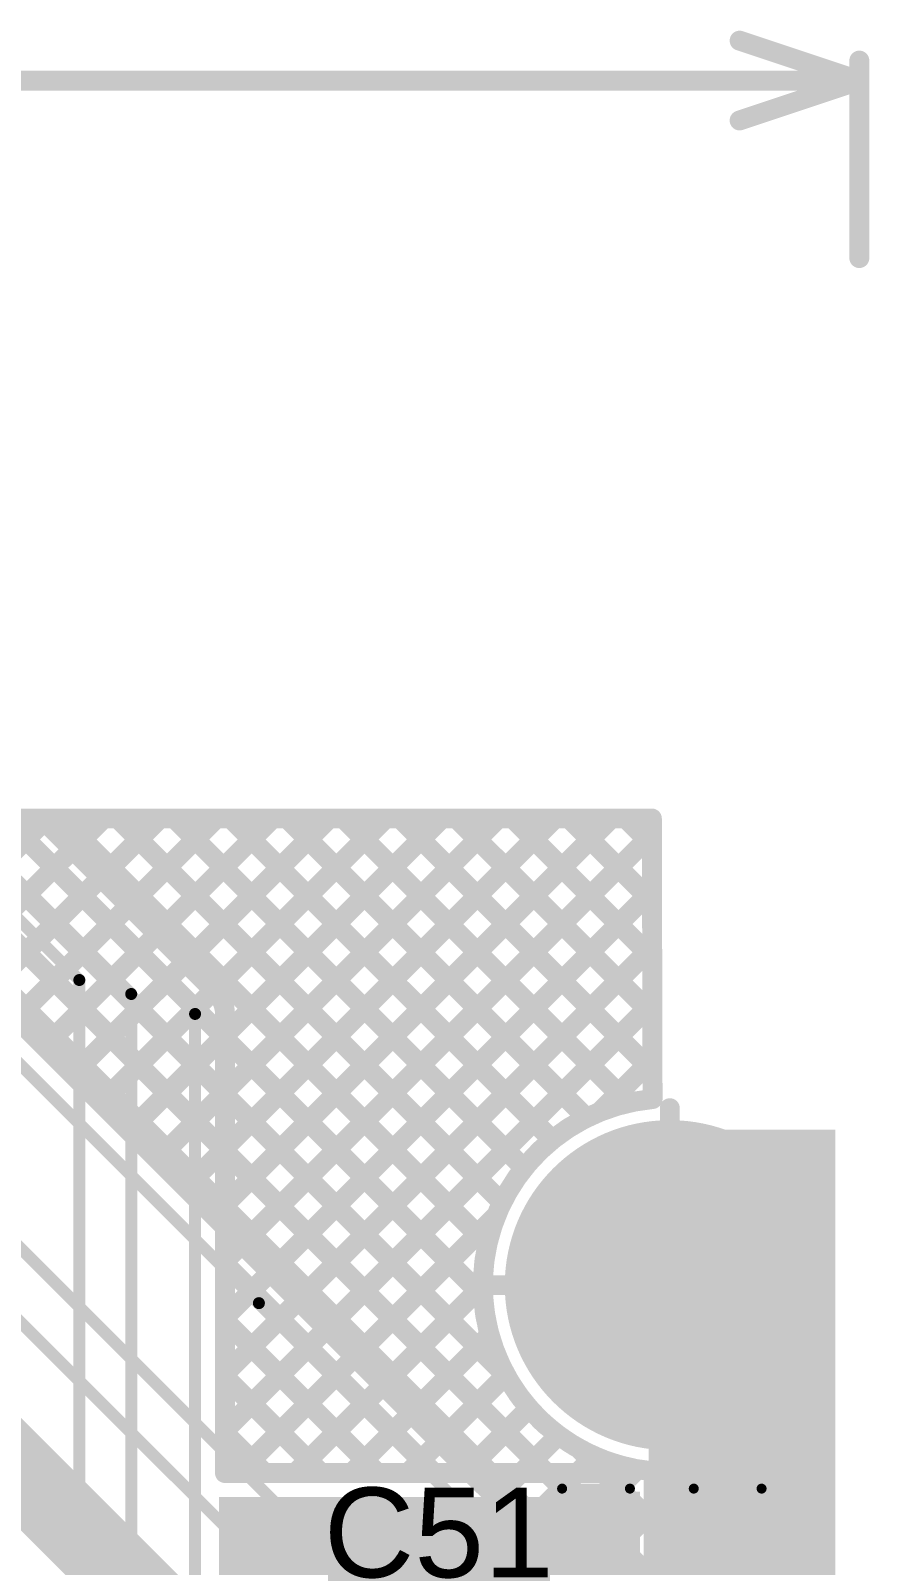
# Model space of a CAD drawing. Header units: millimetres. Extents: x -0.26 to 2.84, y -0.09 to 2.43.
# Drawn here: x 2.42 to 2.84, y 1.66 to 2.429 of the extents above; entities that cross this region are included whole.
import ezdxf

# ---------------------------------------------------------------- set-up
doc = ezdxf.new("R2010")
doc.units = ezdxf.units.MM
doc.header["$MEASUREMENT"] = 0
for name, color, linetype in [('BottomLayer', 5, 'Continuous'), ('BottomSolder', 6, 'Continuous'), ('Mechanical1', 6, 'Continuous'), ('MultiLayer', 9, 'Continuous'), ('PadHoleLayer', 156, 'Continuous'), ('TopLayer', 1, 'Continuous'), ('TopOverlay', 2, 'Continuous'), ('TopPaste', 8, 'Continuous'), ('TopSolder', 216, 'Continuous')]:
    doc.layers.add(name, color=color, linetype=linetype)
doc.styles.add('Arial', font='', dxfattribs={"height": 0.2})
doc.styles.get('Arial').set_extended_font_data('Arial')

# ---------------------------------------------------------------- blocks, each defined once
blk = doc.blocks.new('C__0603_106')
at = {"layer": 'TopLayer'}
for points in [[(-0.045, -0.0175), (-0.045, 0.0175), (-0.015, 0.0175), (-0.015, -0.0175)], [(0.015, -0.0175), (0.015, 0.0175), (0.045, 0.0175), (0.045, -0.0175)]]:
    blk.add_hatch(color=1, dxfattribs=at).paths.add_polyline_path(points)
at = {"layer": 'TopPaste'}
for points in [[(-0.045, -0.0175), (-0.045, 0.0175), (-0.015, 0.0175), (-0.015, -0.0175)], [(0.015, -0.0175), (0.015, 0.0175), (0.045, 0.0175), (0.045, -0.0175)]]:
    blk.add_hatch(color=8, dxfattribs=at).paths.add_polyline_path(points)
at = {"layer": 'TopSolder'}
for points in [[(-0.049, -0.0215), (-0.049, 0.0215), (-0.011, 0.0215), (-0.011, -0.0215)], [(0.011, -0.0215), (0.011, 0.0215), (0.049, 0.0215), (0.049, -0.0215)]]:
    blk.add_hatch(color=216, dxfattribs=at).paths.add_polyline_path(points)
at = {"layer": 'TopOverlay', "const_width": 0.005}
for points in [[(-0.016, 0.023), (-0.05, 0.023)], [(-0.05, 0.023), (-0.05, -0.023)], [(0.05, 0.023), (0.016, 0.023)], [(0.05, 0.023), (0.05, -0.023)], [(-0.016, -0.023), (-0.05, -0.023)], [(0.05, -0.023), (0.016, -0.023)]]:
    blk.add_lwpolyline(points, dxfattribs=at)
at = {"layer": 'TopOverlay', "const_width": 0.0025}
for points in [[(-0.05125, 0.023, 1), (-0.04875, 0.023, 1)], [(-0.05125, 0.023, 1), (-0.04875, 0.023, 1)], [(-0.01725, 0.023, 1), (-0.01475, 0.023, 1)], [(0.01475, 0.023, 1), (0.01725, 0.023, 1)], [(0.04875, 0.023, 1), (0.05125, 0.023, 1)], [(0.04875, 0.023, 1), (0.05125, 0.023, 1)], [(-0.05125, -0.023, 1), (-0.04875, -0.023, 1)], [(-0.05125, -0.023, 1), (-0.04875, -0.023, 1)], [(-0.01725, -0.023, 1), (-0.01475, -0.023, 1)], [(0.01475, -0.023, 1), (0.01725, -0.023, 1)], [(0.04875, -0.023, 1), (0.05125, -0.023, 1)], [(0.04875, -0.023, 1), (0.05125, -0.023, 1)]]:
    blk.add_lwpolyline(points, format="xyb", close=True, dxfattribs=at)

msp = doc.modelspace()

# ---------------------------------------------------------------- hatches: boundary and pattern name
at = {"layer": 'BottomLayer'}
h = msp.add_hatch(color=5, dxfattribs=at)
edge = h.paths.add_edge_path()
edge.add_arc((2.74, 1.8), 0.07874, 0, 360)
at = {"layer": 'BottomSolder'}
h = msp.add_hatch(color=6, dxfattribs=at)
edge = h.paths.add_edge_path()
edge.add_arc((2.74, 1.8), 0.08274, 0, 360)
at = {"layer": 'MultiLayer'}
h = msp.add_hatch(color=9, dxfattribs=at)
edge = h.paths.add_edge_path()
edge.add_arc((2.74, 1.8), 0.07874, 0, 360)
at = {"layer": 'PadHoleLayer'}
h = msp.add_hatch(color=156, dxfattribs=at)
edge = h.paths.add_edge_path()
edge.add_arc((2.74, 1.8), 0.05906, 0, 360)
at = {"layer": 'TopLayer'}
h = msp.add_hatch(color=1, dxfattribs=at)
edge = h.paths.add_edge_path()
edge.add_arc((2.74, 1.8), 0.07874, 0, 360)
for points in [[(2.72936, 1.60583), (2.823, 1.60583), (2.823, 1.878), (2.72936, 1.878)], [(2.514, 1.57), (2.598, 1.57), (2.598, 1.69383), (2.514, 1.69383)], [(2.518, 1.60583), (2.721, 1.60583), (2.721, 1.69383), (2.518, 1.69383)]]:
    msp.add_hatch(color=1, dxfattribs=at).paths.add_polyline_path(points)
at = {"layer": 'TopSolder'}
h = msp.add_hatch(color=216, dxfattribs=at)
edge = h.paths.add_edge_path()
edge.add_arc((2.74, 1.8), 0.08274, 0, 360)

# ---------------------------------------------------------------- linework, layer by layer
at = {"layer": 'BottomLayer'}
for points, const_width in [([(2.15404, 2.034), (2.731, 2.034)], 0.01), ([(2.35016, 2.034), (2.73195, 1.65221)], 0.01), ([(2.37844, 2.034), (2.65817, 1.75427)], 0.01), ([(2.382, 1.98822), (2.42778, 2.034)], 0.01), ([(2.38363, 1.96157), (2.45606, 2.034)], 0.01), ([(2.4045, 1.95415), (2.48435, 2.034)], 0.01), ([(2.40672, 2.034), (2.64643, 1.79429)], 0.01), ([(2.41242, 1.93379), (2.51263, 2.034)], 0.01), ([(2.42656, 1.91965), (2.54091, 2.034)], 0.01), ([(2.43501, 2.034), (2.64853, 1.82048)], 0.01), ([(2.44071, 1.90551), (2.5692, 2.034)], 0.01), ([(2.45485, 1.89137), (2.59748, 2.034)], 0.01), ([(2.46329, 2.034), (2.6559, 1.8414)], 0.01), ([(2.46899, 1.87722), (2.62577, 2.034)], 0.01), ([(2.48313, 1.86308), (2.65405, 2.034)], 0.01), ([(2.49158, 2.034), (2.6669, 1.85868)], 0.01), ([(2.49727, 1.84894), (2.68234, 2.034)], 0.01), ([(2.51142, 1.8348), (2.71062, 2.034)], 0.01), ([(2.51986, 2.034), (2.68101, 1.87285)], 0.01), ([(2.54815, 2.034), (2.69823, 1.88392)], 0.01), ([(2.57643, 2.034), (2.71906, 1.89137)], 0.01), ([(2.60471, 2.034), (2.73131, 1.9074)], 0.01), ([(2.633, 2.034), (2.73124, 1.93576)], 0.01), ([(2.66128, 2.034), (2.73117, 1.96411)], 0.01), ([(2.68957, 2.034), (2.7311, 1.99246)], 0.01), ([(2.71785, 2.034), (2.73103, 2.02082)], 0.01), ([(2.731, 2.034), (2.73135, 1.89334)], 0.01), ([(2.52556, 1.82065), (2.73102, 2.02612)], 0.01), ([(2.5397, 1.80651), (2.73109, 1.9979)], 0.01), ([(2.55384, 1.79237), (2.73116, 1.96969)], 0.01), ([(2.40916, 1.94671), (2.73202, 1.62385)], 0.01), ([(2.387, 1.938), (2.534, 1.791)], 0.006), ([(2.41068, 1.93553), (2.5446, 1.80161)], 0.01), ([(2.56798, 1.77823), (2.73123, 1.94147)], 0.01), ([(2.705, 1.88696), (2.7313, 1.91326)], 0.01), ([(2.74, 1.8), (2.74, 1.88874)], 0.01), ([(2.385, 1.848), (2.671, 1.562)], 0.006), ([(2.58213, 1.76409), (2.65304, 1.835)], 0.01), ([(2.361, 1.835), (2.821, 1.375)], 0.006), ([(2.54464, 1.80157), (2.71924, 1.62697)], 0.01), ([(2.59627, 1.74994), (2.64626, 1.79993)], 0.01), ([(2.65126, 1.8), (2.74, 1.8)], 0.01), ([(2.74, 1.71126), (2.74, 1.8)], 0.01), ([(2.534, 1.791), (2.534, 1.791)], 0.006), ([(2.534, 1.791), (2.70864, 1.61636)], 0.006), ([(2.61041, 1.7358), (2.64965, 1.77504)], 0.01), ([(2.377, 1.743), (2.529, 1.591)], 0.04), ([(2.62455, 1.72166), (2.65781, 1.75492)], 0.01), ([(2.6387, 1.70752), (2.66945, 1.73827)], 0.01), ([(2.65284, 1.69338), (2.68417, 1.7247)], 0.01), ([(2.66698, 1.67923), (2.70204, 1.71429)], 0.01), ([(2.69427, 1.71817), (2.73188, 1.68056)], 0.01), ([(2.68112, 1.66509), (2.72372, 1.70768)], 0.01), ([(2.73181, 1.70662), (2.73208, 1.60085)], 0.01), ([(2.69526, 1.65095), (2.73186, 1.68755)], 0.01), ([(2.70941, 1.63681), (2.73193, 1.65933)], 0.01)]:
    msp.add_lwpolyline(points, dxfattribs=dict(at, const_width=const_width))
for points, const_width in [([(2.42528, 2.034, 1), (2.43028, 2.034, 1)], 0.005), ([(2.43251, 2.034, 1), (2.43751, 2.034, 1)], 0.005), ([(2.45356, 2.034, 1), (2.45856, 2.034, 1)], 0.005), ([(2.46079, 2.034, 1), (2.46579, 2.034, 1)], 0.005), ([(2.48185, 2.034, 1), (2.48685, 2.034, 1)], 0.005), ([(2.48908, 2.034, 1), (2.49408, 2.034, 1)], 0.005), ([(2.51013, 2.034, 1), (2.51513, 2.034, 1)], 0.005), ([(2.51736, 2.034, 1), (2.52236, 2.034, 1)], 0.005), ([(2.53841, 2.034, 1), (2.54341, 2.034, 1)], 0.005), ([(2.54565, 2.034, 1), (2.55065, 2.034, 1)], 0.005), ([(2.5667, 2.034, 1), (2.5717, 2.034, 1)], 0.005), ([(2.57393, 2.034, 1), (2.57893, 2.034, 1)], 0.005), ([(2.59498, 2.034, 1), (2.59998, 2.034, 1)], 0.005), ([(2.60221, 2.034, 1), (2.60721, 2.034, 1)], 0.005), ([(2.62327, 2.034, 1), (2.62827, 2.034, 1)], 0.005), ([(2.6305, 2.034, 1), (2.6355, 2.034, 1)], 0.005), ([(2.65155, 2.034, 1), (2.65655, 2.034, 1)], 0.005), ([(2.65878, 2.034, 1), (2.66378, 2.034, 1)], 0.005), ([(2.67984, 2.034, 1), (2.68484, 2.034, 1)], 0.005), ([(2.68707, 2.034, 1), (2.69207, 2.034, 1)], 0.005), ([(2.70812, 2.034, 1), (2.71312, 2.034, 1)], 0.005), ([(2.71535, 2.034, 1), (2.72035, 2.034, 1)], 0.005), ([(2.7285, 2.034, 1), (2.7335, 2.034, 1)], 0.005), ([(2.7285, 2.034, 1), (2.7335, 2.034, 1)], 0.005), ([(2.72852, 2.02612, 1), (2.73352, 2.02612, 1)], 0.005), ([(2.72853, 2.02082, 1), (2.73353, 2.02082, 1)], 0.005), ([(2.72859, 1.9979, 1), (2.73359, 1.9979, 1)], 0.005), ([(2.7286, 1.99246, 1), (2.7336, 1.99246, 1)], 0.005), ([(2.72866, 1.96969, 1), (2.73366, 1.96969, 1)], 0.005), ([(2.72867, 1.96411, 1), (2.73367, 1.96411, 1)], 0.005), ([(2.72873, 1.94147, 1), (2.73373, 1.94147, 1)], 0.005), ([(2.72874, 1.93576, 1), (2.73374, 1.93576, 1)], 0.005), ([(2.42406, 1.91965, 1), (2.42906, 1.91965, 1)], 0.005), ([(2.7288, 1.91326, 1), (2.7338, 1.91326, 1)], 0.005), ([(2.43821, 1.90551, 1), (2.44321, 1.90551, 1)], 0.005), ([(2.72881, 1.9074, 1), (2.73381, 1.9074, 1)], 0.005), ([(2.45235, 1.89137, 1), (2.45735, 1.89137, 1)], 0.005), ([(2.71656, 1.89137, 1), (2.72156, 1.89137, 1)], 0.005), ([(2.72885, 1.89334, 1), (2.73385, 1.89334, 1)], 0.005), ([(2.72885, 1.89334, 1), (2.73385, 1.89334, 1)], 0.005), ([(2.7375, 1.88874, 1), (2.7425, 1.88874, 1)], 0.005), ([(2.69573, 1.88392, 1), (2.70073, 1.88392, 1)], 0.005), ([(2.7025, 1.88696, 1), (2.7075, 1.88696, 1)], 0.005), ([(2.46649, 1.87722, 1), (2.47149, 1.87722, 1)], 0.005), ([(2.67851, 1.87285, 1), (2.68351, 1.87285, 1)], 0.005), ([(2.48063, 1.86308, 1), (2.48563, 1.86308, 1)], 0.005), ([(2.6644, 1.85868, 1), (2.6694, 1.85868, 1)], 0.005), ([(2.49477, 1.84894, 1), (2.49977, 1.84894, 1)], 0.005), ([(2.50892, 1.8348, 1), (2.51392, 1.8348, 1)], 0.005), ([(2.65054, 1.835, 1), (2.65554, 1.835, 1)], 0.005), ([(2.6534, 1.8414, 1), (2.6584, 1.8414, 1)], 0.005), ([(2.52306, 1.82065, 1), (2.52806, 1.82065, 1)], 0.005), ([(2.64603, 1.82048, 1), (2.65103, 1.82048, 1)], 0.005), ([(2.5372, 1.80651, 1), (2.5422, 1.80651, 1)], 0.005), ([(2.5421, 1.80161, 1), (2.5471, 1.80161, 1)], 0.005), ([(2.54214, 1.80157, 1), (2.54714, 1.80157, 1)], 0.005), ([(2.64376, 1.79993, 1), (2.64876, 1.79993, 1)], 0.005), ([(2.64876, 1.8, 1), (2.65376, 1.8, 1)], 0.005), ([(2.7375, 1.8, 1), (2.7425, 1.8, 1)], 0.005), ([(2.7375, 1.8, 1), (2.7425, 1.8, 1)], 0.005), ([(2.7375, 1.8, 1), (2.7425, 1.8, 1)], 0.005), ([(2.5325, 1.791, 1), (2.5355, 1.791, 1)], 0.003), ([(2.5325, 1.791, 1), (2.5355, 1.791, 1)], 0.003), ([(2.5325, 1.791, 1), (2.5355, 1.791, 1)], 0.003), ([(2.5325, 1.791, 1), (2.5355, 1.791, 1)], 0.003), ([(2.55134, 1.79237, 1), (2.55634, 1.79237, 1)], 0.005), ([(2.64393, 1.79429, 1), (2.64893, 1.79429, 1)], 0.005), ([(2.56548, 1.77823, 1), (2.57048, 1.77823, 1)], 0.005), ([(2.64715, 1.77504, 1), (2.65215, 1.77504, 1)], 0.005), ([(2.57963, 1.76409, 1), (2.58463, 1.76409, 1)], 0.005), ([(2.59377, 1.74994, 1), (2.59877, 1.74994, 1)], 0.005), ([(2.65531, 1.75492, 1), (2.66031, 1.75492, 1)], 0.005), ([(2.65567, 1.75427, 1), (2.66067, 1.75427, 1)], 0.005), ([(2.60791, 1.7358, 1), (2.61291, 1.7358, 1)], 0.005), ([(2.66695, 1.73827, 1), (2.67195, 1.73827, 1)], 0.005), ([(2.62205, 1.72166, 1), (2.62705, 1.72166, 1)], 0.005), ([(2.68167, 1.7247, 1), (2.68667, 1.7247, 1)], 0.005), ([(2.69177, 1.71817, 1), (2.69677, 1.71817, 1)], 0.005), ([(2.69954, 1.71429, 1), (2.70454, 1.71429, 1)], 0.005), ([(2.7375, 1.71126, 1), (2.7425, 1.71126, 1)], 0.005), ([(2.6362, 1.70752, 1), (2.6412, 1.70752, 1)], 0.005), ([(2.72122, 1.70768, 1), (2.72622, 1.70768, 1)], 0.005), ([(2.72931, 1.70662, 1), (2.73431, 1.70662, 1)], 0.005), ([(2.72931, 1.70662, 1), (2.73431, 1.70662, 1)], 0.005), ([(2.65034, 1.69338, 1), (2.65534, 1.69338, 1)], 0.005), ([(2.72936, 1.68755, 1), (2.73436, 1.68755, 1)], 0.005), ([(2.72938, 1.68056, 1), (2.73438, 1.68056, 1)], 0.005), ([(2.66448, 1.67923, 1), (2.66948, 1.67923, 1)], 0.005), ([(2.67862, 1.66509, 1), (2.68362, 1.66509, 1)], 0.005), ([(2.72943, 1.65933, 1), (2.73443, 1.65933, 1)], 0.005)]:
    msp.add_lwpolyline(points, format="xyb", close=True, dxfattribs=dict(at, const_width=const_width))
at = {"layer": 'BottomLayer', "const_width": 0.01}
msp.add_lwpolyline([(2.73181, 1.70662, -0.913884), (2.73135, 1.89334)], format="xyb", dxfattribs=at)
at = {"layer": 'Mechanical1', "const_width": 0.01}
for points in [[(2.775, 2.424), (2.835, 2.404)], [(2.835, 2.315), (2.835, 2.414)], [(1.64241, 2.404), (2.835, 2.404)], [(2.775, 2.384), (2.835, 2.404)]]:
    msp.add_lwpolyline(points, dxfattribs=at)
at = {"layer": 'Mechanical1', "const_width": 0.005}
for points in [[(2.7725, 2.424, 1), (2.7775, 2.424, 1)], [(2.8325, 2.414, 1), (2.8375, 2.414, 1)], [(2.8325, 2.404, 1), (2.8375, 2.404, 1)], [(2.8325, 2.404, 1), (2.8375, 2.404, 1)], [(2.8325, 2.404, 1), (2.8375, 2.404, 1)], [(2.7725, 2.384, 1), (2.7775, 2.384, 1)], [(2.8325, 2.315, 1), (2.8375, 2.315, 1)]]:
    msp.add_lwpolyline(points, format="xyb", close=True, dxfattribs=at)
at = {"layer": 'TopLayer'}
for points, const_width in [([(2.393, 2.045), (2.502, 1.936)], 0.006), ([(2.42521, 2.034), (2.731, 2.034)], 0.01), ([(2.42521, 2.034), (2.5126, 1.94661)], 0.01), ([(2.43501, 2.034), (2.64853, 1.82048)], 0.01), ([(2.44064, 2.01858), (2.45606, 2.034)], 0.01), ([(2.45478, 2.00443), (2.48435, 2.034)], 0.01), ([(2.46329, 2.034), (2.6559, 1.8414)], 0.01), ([(2.46892, 1.99029), (2.51263, 2.034)], 0.01), ([(2.48306, 1.97615), (2.54091, 2.034)], 0.01), ([(2.49158, 2.034), (2.6669, 1.85868)], 0.01), ([(2.49721, 1.96201), (2.5692, 2.034)], 0.01), ([(2.51135, 1.94787), (2.59748, 2.034)], 0.01), ([(2.517, 1.89695), (2.65405, 2.034)], 0.01), ([(2.517, 1.92523), (2.62577, 2.034)], 0.01), ([(2.517, 1.86866), (2.68234, 2.034)], 0.01), ([(2.517, 1.84038), (2.71062, 2.034)], 0.01), ([(2.51986, 2.034), (2.68101, 1.87285)], 0.01), ([(2.54815, 2.034), (2.69823, 1.88392)], 0.01), ([(2.57643, 2.034), (2.71906, 1.89137)], 0.01), ([(2.60471, 2.034), (2.73131, 1.9074)], 0.01), ([(2.633, 2.034), (2.73124, 1.93576)], 0.01), ([(2.66128, 2.034), (2.73117, 1.96411)], 0.01), ([(2.68957, 2.034), (2.7311, 1.99246)], 0.01), ([(2.71785, 2.034), (2.73103, 2.02082)], 0.01), ([(2.731, 2.034), (2.73135, 1.89334)], 0.01), ([(2.388, 2.028), (2.47, 1.946)], 0.006), ([(2.517, 1.8121), (2.73102, 2.02612)], 0.01), ([(2.382, 2.015), (2.444, 1.953)], 0.006), ([(2.517, 1.78381), (2.73109, 1.9979)], 0.01), ([(2.517, 1.75553), (2.73116, 1.96969)], 0.01), ([(2.444, 1.549), (2.444, 1.953)], 0.006), ([(2.47, 1.547), (2.47, 1.946)], 0.006), ([(2.517, 1.72724), (2.73123, 1.94147)], 0.01), ([(2.517, 1.70583), (2.517, 1.936)], 0.01), ([(2.502, 1.524), (2.502, 1.936)], 0.006), ([(2.517, 1.92372), (2.64643, 1.79429)], 0.01), ([(2.705, 1.88696), (2.7313, 1.91326)], 0.01), ([(2.517, 1.89544), (2.65817, 1.75427)], 0.01), ([(2.74, 1.8), (2.74, 1.88874)], 0.01), ([(2.517, 1.86716), (2.67832, 1.70583)], 0.01), ([(2.517, 1.83887), (2.65004, 1.70583)], 0.01), ([(2.52387, 1.70583), (2.65304, 1.835)], 0.01), ([(2.517, 1.81059), (2.62175, 1.70583)], 0.01), ([(2.55216, 1.70583), (2.64626, 1.79993)], 0.01), ([(2.65126, 1.8), (2.74, 1.8)], 0.01), ([(2.517, 1.7823), (2.59347, 1.70583)], 0.01), ([(2.58044, 1.70583), (2.64965, 1.77504)], 0.01), ([(2.517, 1.75402), (2.56519, 1.70583)], 0.01), ([(2.60873, 1.70583), (2.65781, 1.75492)], 0.01), ([(2.63701, 1.70583), (2.66945, 1.73827)], 0.01), ([(2.517, 1.72573), (2.5369, 1.70583)], 0.01), ([(2.6653, 1.70583), (2.68417, 1.7247)], 0.01), ([(2.69358, 1.70583), (2.70204, 1.71429)], 0.01), ([(2.69427, 1.71817), (2.70661, 1.70583)], 0.01), ([(2.517, 1.70583), (2.61, 1.70583)], 0.01), ([(2.517, 1.70583), (2.61, 1.70583)], 0.01), ([(2.61, 1.70583), (2.71736, 1.70583)], 0.01), ([(2.71736, 1.70583), (2.71736, 1.70903)], 0.01)]:
    msp.add_lwpolyline(points, dxfattribs=dict(at, const_width=const_width))
for points, const_width in [([(2.42271, 2.034, 1), (2.42771, 2.034, 1)], 0.005), ([(2.42271, 2.034, 1), (2.42771, 2.034, 1)], 0.005), ([(2.43251, 2.034, 1), (2.43751, 2.034, 1)], 0.005), ([(2.45356, 2.034, 1), (2.45856, 2.034, 1)], 0.005), ([(2.46079, 2.034, 1), (2.46579, 2.034, 1)], 0.005), ([(2.48185, 2.034, 1), (2.48685, 2.034, 1)], 0.005), ([(2.48908, 2.034, 1), (2.49408, 2.034, 1)], 0.005), ([(2.51013, 2.034, 1), (2.51513, 2.034, 1)], 0.005), ([(2.51736, 2.034, 1), (2.52236, 2.034, 1)], 0.005), ([(2.53841, 2.034, 1), (2.54341, 2.034, 1)], 0.005), ([(2.54565, 2.034, 1), (2.55065, 2.034, 1)], 0.005), ([(2.5667, 2.034, 1), (2.5717, 2.034, 1)], 0.005), ([(2.57393, 2.034, 1), (2.57893, 2.034, 1)], 0.005), ([(2.59498, 2.034, 1), (2.59998, 2.034, 1)], 0.005), ([(2.60221, 2.034, 1), (2.60721, 2.034, 1)], 0.005), ([(2.62327, 2.034, 1), (2.62827, 2.034, 1)], 0.005), ([(2.6305, 2.034, 1), (2.6355, 2.034, 1)], 0.005), ([(2.65155, 2.034, 1), (2.65655, 2.034, 1)], 0.005), ([(2.65878, 2.034, 1), (2.66378, 2.034, 1)], 0.005), ([(2.67984, 2.034, 1), (2.68484, 2.034, 1)], 0.005), ([(2.68707, 2.034, 1), (2.69207, 2.034, 1)], 0.005), ([(2.70812, 2.034, 1), (2.71312, 2.034, 1)], 0.005), ([(2.71535, 2.034, 1), (2.72035, 2.034, 1)], 0.005), ([(2.7285, 2.034, 1), (2.7335, 2.034, 1)], 0.005), ([(2.7285, 2.034, 1), (2.7335, 2.034, 1)], 0.005), ([(2.72852, 2.02612, 1), (2.73352, 2.02612, 1)], 0.005), ([(2.72853, 2.02082, 1), (2.73353, 2.02082, 1)], 0.005), ([(2.43814, 2.01858, 1), (2.44314, 2.01858, 1)], 0.005), ([(2.45228, 2.00443, 1), (2.45728, 2.00443, 1)], 0.005), ([(2.72859, 1.9979, 1), (2.73359, 1.9979, 1)], 0.005), ([(2.46642, 1.99029, 1), (2.47142, 1.99029, 1)], 0.005), ([(2.7286, 1.99246, 1), (2.7336, 1.99246, 1)], 0.005), ([(2.48056, 1.97615, 1), (2.48556, 1.97615, 1)], 0.005), ([(2.72866, 1.96969, 1), (2.73366, 1.96969, 1)], 0.005), ([(2.49471, 1.96201, 1), (2.49971, 1.96201, 1)], 0.005), ([(2.72867, 1.96411, 1), (2.73367, 1.96411, 1)], 0.005), ([(2.4425, 1.953, 1), (2.4455, 1.953, 1)], 0.003), ([(2.4425, 1.953, 1), (2.4455, 1.953, 1)], 0.003), ([(2.4685, 1.946, 1), (2.4715, 1.946, 1)], 0.003), ([(2.4685, 1.946, 1), (2.4715, 1.946, 1)], 0.003), ([(2.50885, 1.94787, 1), (2.51385, 1.94787, 1)], 0.005), ([(2.5101, 1.94661, 1), (2.5151, 1.94661, 1)], 0.005), ([(2.51011, 1.94661, 1), (2.51511, 1.94661, 1)], 0.005), ([(2.51011, 1.9466, 1), (2.51511, 1.9466, 1)], 0.005), ([(2.5145, 1.936, 1), (2.5195, 1.936, 1)], 0.005), ([(2.5145, 1.936, 1), (2.5195, 1.936, 1)], 0.005), ([(2.5145, 1.936, 1), (2.5195, 1.936, 1)], 0.005), ([(2.72873, 1.94147, 1), (2.73373, 1.94147, 1)], 0.005), ([(2.72874, 1.93576, 1), (2.73374, 1.93576, 1)], 0.005), ([(2.5005, 1.936, 1), (2.5035, 1.936, 1)], 0.003), ([(2.5005, 1.936, 1), (2.5035, 1.936, 1)], 0.003), ([(2.5145, 1.92523, 1), (2.5195, 1.92523, 1)], 0.005), ([(2.5145, 1.92372, 1), (2.5195, 1.92372, 1)], 0.005), ([(2.7288, 1.91326, 1), (2.7338, 1.91326, 1)], 0.005), ([(2.72881, 1.9074, 1), (2.73381, 1.9074, 1)], 0.005), ([(2.5145, 1.89695, 1), (2.5195, 1.89695, 1)], 0.005), ([(2.5145, 1.89544, 1), (2.5195, 1.89544, 1)], 0.005), ([(2.71656, 1.89137, 1), (2.72156, 1.89137, 1)], 0.005), ([(2.72885, 1.89334, 1), (2.73385, 1.89334, 1)], 0.005), ([(2.72885, 1.89334, 1), (2.73385, 1.89334, 1)], 0.005), ([(2.7375, 1.88874, 1), (2.7425, 1.88874, 1)], 0.005), ([(2.69573, 1.88392, 1), (2.70073, 1.88392, 1)], 0.005), ([(2.7025, 1.88696, 1), (2.7075, 1.88696, 1)], 0.005), ([(2.67851, 1.87285, 1), (2.68351, 1.87285, 1)], 0.005), ([(2.5145, 1.86866, 1), (2.5195, 1.86866, 1)], 0.005), ([(2.5145, 1.86716, 1), (2.5195, 1.86716, 1)], 0.005), ([(2.6644, 1.85868, 1), (2.6694, 1.85868, 1)], 0.005), ([(2.5145, 1.84038, 1), (2.5195, 1.84038, 1)], 0.005), ([(2.5145, 1.83887, 1), (2.5195, 1.83887, 1)], 0.005), ([(2.65054, 1.835, 1), (2.65554, 1.835, 1)], 0.005), ([(2.6534, 1.8414, 1), (2.6584, 1.8414, 1)], 0.005), ([(2.64603, 1.82048, 1), (2.65103, 1.82048, 1)], 0.005), ([(2.5145, 1.8121, 1), (2.5195, 1.8121, 1)], 0.005), ([(2.5145, 1.81059, 1), (2.5195, 1.81059, 1)], 0.005), ([(2.64376, 1.79993, 1), (2.64876, 1.79993, 1)], 0.005), ([(2.64876, 1.8, 1), (2.65376, 1.8, 1)], 0.005), ([(2.7375, 1.8, 1), (2.7425, 1.8, 1)], 0.005), ([(2.7375, 1.8, 1), (2.7425, 1.8, 1)], 0.005), ([(2.64393, 1.79429, 1), (2.64893, 1.79429, 1)], 0.005), ([(2.5145, 1.78381, 1), (2.5195, 1.78381, 1)], 0.005), ([(2.5145, 1.7823, 1), (2.5195, 1.7823, 1)], 0.005), ([(2.64715, 1.77504, 1), (2.65215, 1.77504, 1)], 0.005), ([(2.5145, 1.75553, 1), (2.5195, 1.75553, 1)], 0.005), ([(2.5145, 1.75402, 1), (2.5195, 1.75402, 1)], 0.005), ([(2.65531, 1.75492, 1), (2.66031, 1.75492, 1)], 0.005), ([(2.65567, 1.75427, 1), (2.66067, 1.75427, 1)], 0.005), ([(2.66695, 1.73827, 1), (2.67195, 1.73827, 1)], 0.005), ([(2.5145, 1.72724, 1), (2.5195, 1.72724, 1)], 0.005), ([(2.5145, 1.72573, 1), (2.5195, 1.72573, 1)], 0.005), ([(2.68167, 1.7247, 1), (2.68667, 1.7247, 1)], 0.005), ([(2.69177, 1.71817, 1), (2.69677, 1.71817, 1)], 0.005), ([(2.69954, 1.71429, 1), (2.70454, 1.71429, 1)], 0.005), ([(2.5145, 1.70583, 1), (2.5195, 1.70583, 1)], 0.005), ([(2.5145, 1.70583, 1), (2.5195, 1.70583, 1)], 0.005), ([(2.5145, 1.70583, 1), (2.5195, 1.70583, 1)], 0.005), ([(2.52137, 1.70583, 1), (2.52637, 1.70583, 1)], 0.005), ([(2.5344, 1.70583, 1), (2.5394, 1.70583, 1)], 0.005), ([(2.54966, 1.70583, 1), (2.55466, 1.70583, 1)], 0.005), ([(2.56269, 1.70583, 1), (2.56769, 1.70583, 1)], 0.005), ([(2.57794, 1.70583, 1), (2.58294, 1.70583, 1)], 0.005), ([(2.59097, 1.70583, 1), (2.59597, 1.70583, 1)], 0.005), ([(2.60623, 1.70583, 1), (2.61123, 1.70583, 1)], 0.005), ([(2.6075, 1.70583, 1), (2.6125, 1.70583, 1)], 0.005), ([(2.6075, 1.70583, 1), (2.6125, 1.70583, 1)], 0.005), ([(2.6075, 1.70583, 1), (2.6125, 1.70583, 1)], 0.005), ([(2.61925, 1.70583, 1), (2.62425, 1.70583, 1)], 0.005), ([(2.63451, 1.70583, 1), (2.63951, 1.70583, 1)], 0.005), ([(2.64754, 1.70583, 1), (2.65254, 1.70583, 1)], 0.005), ([(2.6628, 1.70583, 1), (2.6678, 1.70583, 1)], 0.005), ([(2.67582, 1.70583, 1), (2.68082, 1.70583, 1)], 0.005), ([(2.69108, 1.70583, 1), (2.69608, 1.70583, 1)], 0.005), ([(2.70411, 1.70583, 1), (2.70911, 1.70583, 1)], 0.005), ([(2.71486, 1.70903, 1), (2.71986, 1.70903, 1)], 0.005), ([(2.71486, 1.70903, 1), (2.71986, 1.70903, 1)], 0.005), ([(2.71486, 1.70583, 1), (2.71986, 1.70583, 1)], 0.005), ([(2.71486, 1.70583, 1), (2.71986, 1.70583, 1)], 0.005)]:
    msp.add_lwpolyline(points, format="xyb", close=True, dxfattribs=dict(at, const_width=const_width))
at = {"layer": 'TopLayer', "const_width": 0.01}
for points in [[(2.51261, 1.94661, -0.198912), (2.517, 1.936)], [(2.51261, 1.9466, -0.198764), (2.517, 1.936)], [(2.71736, 1.70903, -0.844544), (2.73135, 1.89334)]]:
    msp.add_lwpolyline(points, format="xyb", dxfattribs=at)

# ---------------------------------------------------------------- block references
at = {"rotation": 180}
msp.add_blockref('C__0603_106', (2.736, 1.675), dxfattribs=at)

# ---------------------------------------------------------------- texts
at = {"layer": 'TopOverlay', "style": 'Arial'}
msp.add_text('C51', height=0.045, dxfattribs=at).set_placement((2.56652, 1.65351))

doc.saveas('drawing.dxf')
